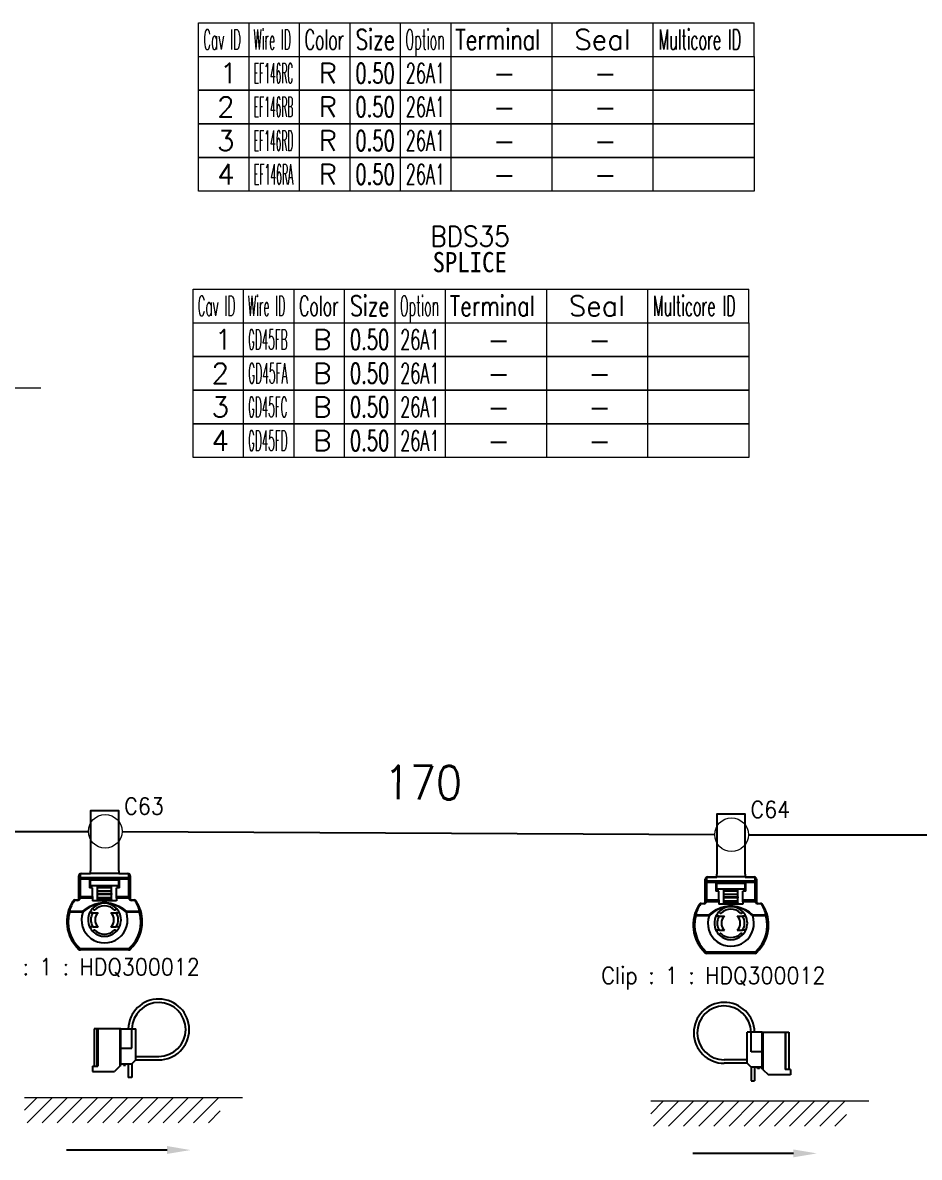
# Model space of a CAD drawing. Header units: inches. Extents: x 47316 to 59086, y 3141 to 11743.
# Drawn here: x 52425.7 to 52558.8, y 5777.1 to 5945.6 of the extents above; entities that cross this region are included whole.
import ezdxf

# ---------------------------------------------------------------- set-up
doc = ezdxf.new("R2010")
doc.units = ezdxf.units.IN
doc.header["$MEASUREMENT"] = 0
doc.layers.add('_0', color=7, linetype='Continuous', lineweight=0)
doc.styles.get("Standard").update_dxf_attribs({"font": ''})
doc.styles.get('Standard').set_extended_font_data('SimSun')
doc.linetypes.add('_VH_OTCON', pattern='A,0.0001,[7,VeSys.shx,S=0.1,R=0,X=0,Y=0],-0.4,[7,VeSys.shx,S=0.1,R=0,X=0,Y=0],-0.4,["X",Standard,S=1,R=0,X=-0.5,Y=-0.5],-0.0001,[7,VeSys.shx,S=0.1,R=0,X=0,Y=0],-0.4', length=1.2002)

msp = doc.modelspace()

# ---------------------------------------------------------------- linework, layer by layer
at = {"color": 0, "linetype": 'Continuous', "lineweight": 15}
for p, q in [((52451.8, 5945.58), (52534.3, 5945.58)), ((52451.8, 5940.58), (52451.8, 5945.58)), ((52451.8, 5940.58), (52534.3, 5940.58)), ((52450.98, 5906.04), (52533.48, 5906.04)), ((52450.98, 5901.04), (52450.98, 5906.04)), ((52450.98, 5901.04), (52533.48, 5901.04))]:
    msp.add_line(p, q, dxfattribs=at)
at = {"color": 7, "linetype": 'Continuous', "lineweight": 15}
for p, q in [((52459.3, 5940.58), (52459.3, 5945.58)), ((52466.8, 5940.58), (52466.8, 5945.58)), ((52474.3, 5940.58), (52474.3, 5945.58)), ((52481.8, 5940.58), (52481.8, 5945.58)), ((52489.3, 5940.58), (52489.3, 5945.58)), ((52504.3, 5940.58), (52504.3, 5945.58)), ((52519.3, 5940.58), (52519.3, 5945.58)), ((52534.3, 5940.58), (52534.3, 5945.58)), ((52458.48, 5901.04), (52458.48, 5906.04)), ((52465.98, 5901.04), (52465.98, 5906.04)), ((52473.48, 5901.04), (52473.48, 5906.04)), ((52480.98, 5901.04), (52480.98, 5906.04)), ((52488.48, 5901.04), (52488.48, 5906.04)), ((52503.48, 5901.04), (52503.48, 5906.04)), ((52518.48, 5901.04), (52518.48, 5906.04)), ((52533.48, 5901.04), (52533.48, 5906.04))]:
    msp.add_line(p, q, dxfattribs=at)
at = {"color": 102, "linetype": 'Continuous', "lineweight": 15}
for p, q in [((52459.3, 5935.58), (52459.3, 5940.58)), ((52466.8, 5935.58), (52466.8, 5940.58)), ((52474.3, 5935.58), (52474.3, 5940.58)), ((52481.8, 5935.58), (52481.8, 5940.58)), ((52489.3, 5935.58), (52489.3, 5940.58)), ((52504.3, 5935.58), (52504.3, 5940.58)), ((52519.3, 5935.58), (52519.3, 5940.58)), ((52459.3, 5930.58), (52459.3, 5935.58)), ((52466.8, 5930.58), (52466.8, 5935.58)), ((52474.3, 5930.58), (52474.3, 5935.58)), ((52481.8, 5930.58), (52481.8, 5935.58)), ((52489.3, 5930.58), (52489.3, 5935.58)), ((52504.3, 5930.58), (52504.3, 5935.58)), ((52519.3, 5930.58), (52519.3, 5935.58)), ((52459.3, 5925.58), (52459.3, 5930.58)), ((52466.8, 5925.58), (52466.8, 5930.58)), ((52474.3, 5925.58), (52474.3, 5930.58)), ((52481.8, 5925.58), (52481.8, 5930.58)), ((52489.3, 5925.58), (52489.3, 5930.58)), ((52504.3, 5925.58), (52504.3, 5930.58)), ((52519.3, 5925.58), (52519.3, 5930.58)), ((52459.3, 5920.58), (52459.3, 5925.58)), ((52466.8, 5920.58), (52466.8, 5925.58)), ((52474.3, 5920.58), (52474.3, 5925.58)), ((52481.8, 5920.58), (52481.8, 5925.58)), ((52489.3, 5920.58), (52489.3, 5925.58)), ((52504.3, 5920.58), (52504.3, 5925.58)), ((52519.3, 5920.58), (52519.3, 5925.58)), ((52458.48, 5896.04), (52458.48, 5901.04)), ((52465.98, 5896.04), (52465.98, 5901.04)), ((52473.48, 5896.04), (52473.48, 5901.04)), ((52480.98, 5896.04), (52480.98, 5901.04)), ((52488.48, 5896.04), (52488.48, 5901.04)), ((52503.48, 5896.04), (52503.48, 5901.04)), ((52518.48, 5896.04), (52518.48, 5901.04)), ((52458.48, 5891.04), (52458.48, 5896.04)), ((52465.98, 5891.04), (52465.98, 5896.04)), ((52473.48, 5891.04), (52473.48, 5896.04)), ((52480.98, 5891.04), (52480.98, 5896.04)), ((52488.48, 5891.04), (52488.48, 5896.04)), ((52503.48, 5891.04), (52503.48, 5896.04)), ((52518.48, 5891.04), (52518.48, 5896.04)), ((52458.48, 5886.04), (52458.48, 5891.04)), ((52465.98, 5886.04), (52465.98, 5891.04)), ((52473.48, 5886.04), (52473.48, 5891.04)), ((52480.98, 5886.04), (52480.98, 5891.04)), ((52488.48, 5886.04), (52488.48, 5891.04)), ((52503.48, 5886.04), (52503.48, 5891.04)), ((52518.48, 5886.04), (52518.48, 5891.04)), ((52458.48, 5881.04), (52458.48, 5886.04)), ((52465.98, 5881.04), (52465.98, 5886.04)), ((52473.48, 5881.04), (52473.48, 5886.04)), ((52480.98, 5881.04), (52480.98, 5886.04)), ((52488.48, 5881.04), (52488.48, 5886.04)), ((52503.48, 5881.04), (52503.48, 5886.04)), ((52518.48, 5881.04), (52518.48, 5886.04))]:
    msp.add_line(p, q, dxfattribs=at)
at = {"color": 0, "linetype": '_VH_OTCON', "ltscale": 5}
for p, q in [((52376.93, 5825.53), (52435.43, 5825.53)), ((52440.43, 5825.52), (52528.43, 5825.04)), ((52533.43, 5825.03), (52644.43, 5825.03))]:
    msp.add_line(p, q, dxfattribs=at)
at = {"color": 0, "lineweight": -3}
for p, q in [((52435.73, 5819.26), (52435.73, 5819.68)), ((52439.93, 5819.68), (52439.93, 5819.26)), ((52434.01, 5818.52), (52434.01, 5818.91)), ((52434.01, 5818.42), (52434.01, 5818.52)), ((52434.01, 5815.84), (52434.01, 5818.42)), ((52434.22, 5818.42), (52434.01, 5818.42)), ((52434.22, 5819.06), (52434.22, 5818.67)), ((52434.22, 5818.42), (52434.22, 5818.67)), ((52434.22, 5818.67), (52441.43, 5818.67)), ((52441.43, 5818.42), (52434.22, 5818.42)), ((52434.22, 5818.42), (52434.22, 5815.84)), ((52434.36, 5819.2), (52434.36, 5819.26)), ((52434.36, 5819.26), (52435.73, 5819.26)), ((52435.73, 5819.2), (52434.36, 5819.2)), ((52435.62, 5818.28), (52435.62, 5817.16)), ((52435.73, 5818.28), (52435.62, 5818.28)), ((52439.93, 5819.26), (52435.73, 5819.26)), ((52435.73, 5819.26), (52435.73, 5819.2)), ((52439.93, 5818.28), (52435.73, 5818.28)), ((52435.73, 5817.44), (52435.73, 5818.28)), ((52439.93, 5819.26), (52441.29, 5819.26)), ((52439.93, 5819.2), (52439.93, 5819.26)), ((52441.29, 5819.2), (52439.93, 5819.2)), ((52439.93, 5817.44), (52439.93, 5818.28)), ((52440.03, 5818.28), (52439.93, 5818.28)), ((52440.03, 5817.16), (52440.03, 5818.28)), ((52441.29, 5819.2), (52441.29, 5819.26)), ((52441.43, 5818.67), (52441.43, 5819.06)), ((52441.43, 5818.67), (52441.43, 5818.42)), ((52441.43, 5815.84), (52441.43, 5818.42)), ((52441.64, 5818.42), (52441.43, 5818.42)), ((52441.64, 5818.91), (52441.64, 5818.52)), ((52441.64, 5818.52), (52441.64, 5818.42)), ((52441.64, 5818.42), (52441.64, 5815.84)), ((52527.01, 5818.02), (52527.01, 5818.41)), ((52527.01, 5817.92), (52527.01, 5818.02)), ((52527.01, 5815.34), (52527.01, 5817.92)), ((52527.22, 5817.92), (52527.01, 5817.92)), ((52527.22, 5818.56), (52527.22, 5818.17)), ((52527.22, 5817.92), (52527.22, 5818.17)), ((52527.22, 5818.17), (52534.43, 5818.17)), ((52534.43, 5817.92), (52527.22, 5817.92)), ((52527.22, 5817.92), (52527.22, 5815.34)), ((52527.36, 5818.7), (52527.36, 5818.76)), ((52527.36, 5818.76), (52528.73, 5818.76)), ((52528.73, 5818.7), (52527.36, 5818.7)), ((52528.73, 5818.76), (52528.73, 5819.18)), ((52532.93, 5818.76), (52528.73, 5818.76)), ((52528.73, 5818.76), (52528.73, 5818.7)), ((52532.93, 5819.18), (52532.93, 5818.76)), ((52532.93, 5818.76), (52534.29, 5818.76)), ((52532.93, 5818.7), (52532.93, 5818.76)), ((52534.29, 5818.7), (52532.93, 5818.7)), ((52534.29, 5818.7), (52534.29, 5818.76)), ((52534.43, 5818.17), (52534.43, 5818.56)), ((52534.43, 5818.17), (52534.43, 5817.92)), ((52534.43, 5815.34), (52534.43, 5817.92)), ((52534.64, 5817.92), (52534.43, 5817.92)), ((52534.64, 5818.41), (52534.64, 5818.02)), ((52534.64, 5818.02), (52534.64, 5817.92)), ((52534.64, 5817.92), (52534.64, 5815.34)), ((52436.04, 5817.16), (52435.62, 5817.16)), ((52439.93, 5817.44), (52435.73, 5817.44)), ((52436.04, 5815.84), (52436.04, 5817.16)), ((52436.78, 5817.13), (52436.78, 5817.44)), ((52436.78, 5816.67), (52436.78, 5817.13)), ((52438.88, 5817.13), (52436.78, 5817.13)), ((52436.78, 5816.32), (52436.78, 5816.67)), ((52438.88, 5816.67), (52436.78, 5816.67)), ((52436.78, 5816.17), (52436.78, 5816.32)), ((52436.78, 5816.32), (52438.88, 5816.32)), ((52438.88, 5817.13), (52438.88, 5817.44)), ((52438.88, 5816.67), (52438.88, 5817.13)), ((52438.88, 5816.32), (52438.88, 5816.67)), ((52438.88, 5816.32), (52438.88, 5816.17)), ((52439.61, 5815.84), (52439.61, 5817.16)), ((52440.03, 5817.16), (52439.61, 5817.16)), ((52528.62, 5817.78), (52528.62, 5816.66)), ((52528.73, 5817.78), (52528.62, 5817.78)), ((52529.04, 5816.66), (52528.62, 5816.66)), ((52532.93, 5817.78), (52528.73, 5817.78)), ((52528.73, 5816.94), (52528.73, 5817.78)), ((52532.93, 5816.94), (52528.73, 5816.94)), ((52529.04, 5815.34), (52529.04, 5816.66)), ((52529.78, 5816.63), (52529.78, 5816.94)), ((52529.78, 5816.17), (52529.78, 5816.63)), ((52531.88, 5816.63), (52529.78, 5816.63)), ((52531.88, 5816.63), (52531.88, 5816.94)), ((52531.88, 5816.17), (52531.88, 5816.63)), ((52532.61, 5815.34), (52532.61, 5816.66)), ((52533.03, 5816.66), (52532.61, 5816.66)), ((52532.93, 5816.94), (52532.93, 5817.78)), ((52533.03, 5817.78), (52532.93, 5817.78)), ((52533.03, 5816.66), (52533.03, 5817.78)), ((52433.43, 5815.28), (52433.43, 5815.34)), ((52433.43, 5815.34), (52433.8, 5815.34)), ((52433.8, 5815.28), (52433.43, 5815.28)), ((52433.8, 5815.28), (52433.8, 5815.34)), ((52434.01, 5815.55), (52434.01, 5815.84)), ((52434.22, 5815.84), (52434.01, 5815.84)), ((52436.04, 5815.59), (52434.21, 5815.59)), ((52434.22, 5815.84), (52436.04, 5815.84)), ((52434.22, 5815.84), (52434.22, 5815.66)), ((52436.04, 5815.84), (52436.04, 5815.59)), ((52436.04, 5815.59), (52436.04, 5815.2)), ((52439.61, 5815.2), (52436.04, 5815.2)), ((52436.78, 5815.67), (52436.78, 5816.17)), ((52438.88, 5816.17), (52436.78, 5816.17)), ((52436.78, 5815.48), (52436.78, 5815.67)), ((52438.88, 5815.67), (52436.78, 5815.67)), ((52436.78, 5815.41), (52436.78, 5815.48)), ((52438.88, 5815.48), (52436.78, 5815.48)), ((52436.78, 5815.2), (52436.78, 5815.41)), ((52436.78, 5815.41), (52438.88, 5815.41)), ((52438.88, 5815.67), (52438.88, 5816.17)), ((52438.88, 5815.48), (52438.88, 5815.67)), ((52438.88, 5815.41), (52438.88, 5815.48)), ((52438.88, 5815.41), (52438.88, 5815.2)), ((52439.61, 5815.84), (52441.43, 5815.84)), ((52439.61, 5815.59), (52439.61, 5815.84)), ((52441.45, 5815.59), (52439.61, 5815.59)), ((52439.61, 5815.59), (52439.61, 5815.2)), ((52441.43, 5815.66), (52441.43, 5815.84)), ((52441.43, 5815.84), (52441.64, 5815.84)), ((52441.64, 5815.84), (52441.64, 5815.55)), ((52441.85, 5815.34), (52442.23, 5815.34)), ((52441.85, 5815.28), (52441.85, 5815.34)), ((52442.23, 5815.28), (52441.85, 5815.28)), ((52442.23, 5815.28), (52442.23, 5815.34)), ((52526.43, 5814.78), (52526.43, 5814.84)), ((52526.43, 5814.84), (52526.8, 5814.84)), ((52526.8, 5814.78), (52526.43, 5814.78)), ((52526.8, 5814.78), (52526.8, 5814.84)), ((52527.01, 5815.05), (52527.01, 5815.34)), ((52527.22, 5815.34), (52527.01, 5815.34)), ((52529.04, 5815.09), (52527.21, 5815.09)), ((52527.22, 5815.34), (52529.04, 5815.34)), ((52527.22, 5815.34), (52527.22, 5815.16)), ((52529.04, 5815.34), (52529.04, 5815.09)), ((52529.04, 5815.09), (52529.04, 5814.7)), ((52532.61, 5814.7), (52529.04, 5814.7)), ((52529.78, 5815.82), (52529.78, 5816.17)), ((52531.88, 5816.17), (52529.78, 5816.17)), ((52529.78, 5815.67), (52529.78, 5815.82)), ((52529.78, 5815.82), (52531.88, 5815.82)), ((52529.78, 5815.17), (52529.78, 5815.67)), ((52531.88, 5815.67), (52529.78, 5815.67)), ((52529.78, 5814.98), (52529.78, 5815.17)), ((52531.88, 5815.17), (52529.78, 5815.17)), ((52529.78, 5814.91), (52529.78, 5814.98)), ((52531.88, 5814.98), (52529.78, 5814.98)), ((52529.78, 5814.7), (52529.78, 5814.91)), ((52529.78, 5814.91), (52531.88, 5814.91)), ((52531.88, 5815.82), (52531.88, 5816.17)), ((52531.88, 5815.82), (52531.88, 5815.67)), ((52531.88, 5815.17), (52531.88, 5815.67)), ((52531.88, 5814.98), (52531.88, 5815.17)), ((52531.88, 5814.91), (52531.88, 5814.98)), ((52531.88, 5814.91), (52531.88, 5814.7)), ((52532.61, 5815.34), (52534.43, 5815.34)), ((52532.61, 5815.09), (52532.61, 5815.34)), ((52534.45, 5815.09), (52532.61, 5815.09)), ((52532.61, 5815.09), (52532.61, 5814.7)), ((52534.43, 5815.16), (52534.43, 5815.34)), ((52534.43, 5815.34), (52534.64, 5815.34)), ((52534.64, 5815.34), (52534.64, 5815.05)), ((52534.85, 5814.84), (52535.23, 5814.84)), ((52534.85, 5814.78), (52534.85, 5814.84)), ((52535.23, 5814.78), (52534.85, 5814.78)), ((52535.23, 5814.78), (52535.23, 5814.84)), ((52432.42, 5813.56), (52432.62, 5813.51)), ((52432.62, 5813.66), (52432.62, 5813.51)), ((52432.62, 5813.66), (52434.6, 5813.66)), ((52434.58, 5813.51), (52432.62, 5813.51)), ((52436.09, 5813.45), (52435.62, 5813.45)), ((52436.09, 5813.45), (52436.9, 5813.45)), ((52436.15, 5814), (52436.15, 5814.19)), ((52438.76, 5813.45), (52439.57, 5813.45)), ((52439.51, 5814.19), (52439.51, 5814)), ((52440.04, 5813.45), (52439.57, 5813.45)), ((52441.06, 5813.66), (52443.04, 5813.66)), ((52443.04, 5813.51), (52441.08, 5813.51)), ((52443.04, 5813.51), (52443.04, 5813.66)), ((52443.04, 5813.51), (52443.24, 5813.56)), ((52525.42, 5813.06), (52525.62, 5813.01)), ((52525.62, 5813.16), (52525.62, 5813.01)), ((52525.62, 5813.16), (52527.6, 5813.16)), ((52527.58, 5813.01), (52525.62, 5813.01)), ((52529.09, 5812.95), (52528.62, 5812.95)), ((52529.09, 5812.95), (52529.9, 5812.95)), ((52529.15, 5813.5), (52529.15, 5813.69)), ((52531.76, 5812.95), (52532.57, 5812.95)), ((52532.51, 5813.69), (52532.51, 5813.5)), ((52533.04, 5812.95), (52532.57, 5812.95)), ((52534.06, 5813.16), (52536.04, 5813.16)), ((52536.04, 5813.01), (52534.08, 5813.01)), ((52536.04, 5813.01), (52536.04, 5813.16)), ((52536.04, 5813.01), (52536.24, 5813.06)), ((52436.09, 5811.35), (52435.62, 5811.35)), ((52436.09, 5811.35), (52436.9, 5811.35)), ((52438.76, 5811.35), (52439.57, 5811.35)), ((52440.04, 5811.35), (52439.57, 5811.35)), ((52436.15, 5810.62), (52436.15, 5810.74)), ((52439.51, 5810.74), (52439.51, 5810.62)), ((52529.09, 5810.85), (52528.62, 5810.85)), ((52529.09, 5810.85), (52529.9, 5810.85)), ((52529.15, 5810.12), (52529.15, 5810.24)), ((52531.76, 5810.85), (52532.57, 5810.85)), ((52532.51, 5810.24), (52532.51, 5810.12)), ((52533.04, 5810.85), (52532.57, 5810.85)), ((52434.16, 5808.17), (52434.02, 5808.02)), ((52434.26, 5808.13), (52434.26, 5807.92)), ((52434.26, 5808.13), (52441.4, 5808.13)), ((52441.4, 5807.92), (52434.26, 5807.92)), ((52441.4, 5808.13), (52441.4, 5807.92)), ((52441.49, 5808.17), (52441.64, 5808.02)), ((52527.16, 5807.67), (52527.02, 5807.52)), ((52527.26, 5807.63), (52527.26, 5807.42)), ((52527.26, 5807.63), (52534.4, 5807.63)), ((52534.4, 5807.42), (52527.26, 5807.42)), ((52534.4, 5807.63), (52534.4, 5807.42)), ((52534.49, 5807.67), (52534.64, 5807.52))]:
    msp.add_line(p, q, dxfattribs=at)
for p, q in [((52447.11, 5778.22), (52432.17, 5778.22)), ((52540.11, 5777.72), (52525.17, 5777.72))]:
    msp.add_line(p, q)
at = {"color": 0, "linetype": 'Continuous', "lineweight": 15}
for points in [[(52451.8, 5935.58), (52451.8, 5940.58), (52534.3, 5940.58), (52534.3, 5935.58)], [(52451.8, 5930.58), (52451.8, 5935.58), (52534.3, 5935.58), (52534.3, 5930.58)], [(52451.8, 5925.58), (52451.8, 5930.58), (52534.3, 5930.58), (52534.3, 5925.58)], [(52451.8, 5920.58), (52451.8, 5925.58), (52534.3, 5925.58), (52534.3, 5920.58)], [(52450.98, 5896.04), (52450.98, 5901.04), (52533.48, 5901.04), (52533.48, 5896.04)], [(52450.98, 5891.04), (52450.98, 5896.04), (52533.48, 5896.04), (52533.48, 5891.04)], [(52450.98, 5886.04), (52450.98, 5891.04), (52533.48, 5891.04), (52533.48, 5886.04)], [(52450.98, 5881.04), (52450.98, 5886.04), (52533.48, 5886.04), (52533.48, 5881.04)]]:
    msp.add_lwpolyline(points, close=True, dxfattribs=at)
at = {"color": 0, "lineweight": -3}
for points in [[(52439.93, 5819.68), (52439.93, 5822.48), (52439.93, 5828.57), (52435.73, 5828.57), (52435.73, 5822.48), (52435.73, 5819.68)], [(52532.93, 5819.18), (52532.93, 5821.98), (52532.93, 5828.07), (52528.73, 5828.07), (52528.73, 5821.98), (52528.73, 5819.18)], [(52434.22, 5819.06), (52434.14, 5819.05), (52434.08, 5819.02), (52434.05, 5819), (52434.03, 5818.97), (52434.02, 5818.94), (52434.01, 5818.91)], [(52434.22, 5818.67), (52434.14, 5818.66), (52434.08, 5818.62), (52434.05, 5818.6), (52434.03, 5818.57), (52434.01, 5818.52)], [(52441.64, 5818.91), (52441.64, 5818.94), (52441.63, 5818.97), (52441.61, 5819), (52441.55, 5819.04), (52441.43, 5819.06)], [(52441.64, 5818.52), (52441.64, 5818.55), (52441.63, 5818.57), (52441.61, 5818.6), (52441.55, 5818.64), (52441.43, 5818.67)], [(52527.22, 5818.56), (52527.14, 5818.55), (52527.08, 5818.52), (52527.05, 5818.5), (52527.03, 5818.47), (52527.02, 5818.44), (52527.01, 5818.41)], [(52527.22, 5818.17), (52527.14, 5818.16), (52527.08, 5818.12), (52527.05, 5818.1), (52527.03, 5818.07), (52527.01, 5818.02)], [(52534.64, 5818.41), (52534.64, 5818.44), (52534.63, 5818.47), (52534.61, 5818.5), (52534.55, 5818.54), (52534.43, 5818.56)], [(52534.64, 5818.02), (52534.64, 5818.05), (52534.63, 5818.07), (52534.61, 5818.1), (52534.55, 5818.14), (52534.43, 5818.17)], [(52433.32, 5815.22), (52433.26, 5815.23), (52433.21, 5815.23), (52433.17, 5815.21), (52433.14, 5815.19)], [(52434.22, 5815.66), (52434.14, 5815.65), (52434.08, 5815.63), (52434.05, 5815.61), (52434.03, 5815.59), (52434.01, 5815.55)], [(52434.21, 5815.59), (52434.14, 5815.59), (52434.08, 5815.58), (52434.01, 5815.5)], [(52437.83, 5814.86), (52437.22, 5814.82), (52436.6, 5814.68), (52435.95, 5814.44), (52435.62, 5814.27), (52435.27, 5814.05), (52434.93, 5813.81), (52434.58, 5813.51)], [(52434.6, 5813.66), (52435.13, 5814.08), (52435.71, 5814.44), (52436.34, 5814.71), (52436.93, 5814.87), (52437.53, 5814.95), (52438.15, 5814.95), (52438.77, 5814.86), (52439.37, 5814.69), (52439.95, 5814.44), (52440.53, 5814.08), (52441.06, 5813.66)], [(52441.07, 5813.51), (52440.49, 5813.98), (52439.93, 5814.33), (52439.38, 5814.57), (52438.86, 5814.74), (52438.34, 5814.83), (52437.83, 5814.86)], [(52441.64, 5815.55), (52441.64, 5815.57), (52441.63, 5815.59), (52441.61, 5815.61), (52441.55, 5815.64), (52441.43, 5815.66)], [(52441.65, 5815.5), (52441.64, 5815.52), (52441.63, 5815.54), (52441.61, 5815.56), (52441.55, 5815.59), (52441.45, 5815.59)], [(52442.52, 5815.19), (52442.51, 5815.2), (52442.49, 5815.21), (52442.45, 5815.23), (52442.34, 5815.22)], [(52526.32, 5814.72), (52526.26, 5814.73), (52526.21, 5814.73), (52526.17, 5814.71), (52526.14, 5814.69)], [(52527.22, 5815.16), (52527.14, 5815.15), (52527.08, 5815.13), (52527.05, 5815.11), (52527.03, 5815.09), (52527.01, 5815.05)], [(52527.21, 5815.09), (52527.14, 5815.09), (52527.08, 5815.08), (52527.01, 5815)], [(52534.64, 5815.05), (52534.64, 5815.07), (52534.63, 5815.09), (52534.61, 5815.11), (52534.55, 5815.14), (52534.43, 5815.16)], [(52534.65, 5815), (52534.64, 5815.02), (52534.63, 5815.04), (52534.61, 5815.06), (52534.55, 5815.09), (52534.45, 5815.09)], [(52535.52, 5814.69), (52535.51, 5814.7), (52535.49, 5814.71), (52535.45, 5814.73), (52535.34, 5814.72)], [(52432.62, 5813.66), (52432.55, 5813.66), (52432.49, 5813.64), (52432.46, 5813.62), (52432.44, 5813.61), (52432.42, 5813.56)], [(52434.6, 5813.66), (52434.56, 5813.61), (52434.57, 5813.54), (52434.58, 5813.51)], [(52441.08, 5813.51), (52441.1, 5813.57), (52441.08, 5813.63), (52441.06, 5813.66)], [(52443.24, 5813.56), (52443.23, 5813.58), (52443.22, 5813.61), (52443.2, 5813.62), (52443.14, 5813.65), (52443.04, 5813.66)], [(52525.62, 5813.16), (52525.55, 5813.16), (52525.49, 5813.14), (52525.46, 5813.12), (52525.44, 5813.11), (52525.42, 5813.06)], [(52527.6, 5813.16), (52527.56, 5813.11), (52527.57, 5813.04), (52527.58, 5813.01)], [(52530.83, 5814.36), (52530.22, 5814.32), (52529.6, 5814.18), (52528.95, 5813.94), (52528.62, 5813.77), (52528.27, 5813.55), (52527.93, 5813.31), (52527.58, 5813.01)], [(52527.6, 5813.16), (52528.13, 5813.58), (52528.71, 5813.94), (52529.34, 5814.21), (52529.93, 5814.37), (52530.53, 5814.45), (52531.15, 5814.45), (52531.77, 5814.36), (52532.37, 5814.19), (52532.95, 5813.94), (52533.53, 5813.58), (52534.06, 5813.16)], [(52534.07, 5813.01), (52533.49, 5813.48), (52532.93, 5813.83), (52532.38, 5814.07), (52531.86, 5814.24), (52531.34, 5814.33), (52530.83, 5814.36)], [(52534.08, 5813.01), (52534.1, 5813.07), (52534.08, 5813.13), (52534.06, 5813.16)], [(52536.24, 5813.06), (52536.23, 5813.08), (52536.22, 5813.11), (52536.2, 5813.12), (52536.14, 5813.15), (52536.04, 5813.16)]]:
    msp.add_lwpolyline(points, dxfattribs=at)
at = {"color": 0, "linetype": 'Continuous', "lineweight": 15}
for centre in [(52437.93, 5825.53), (52530.93, 5825.03)]:
    msp.add_circle(centre, 2.5, dxfattribs=at)
at = {"color": 0, "lineweight": -3}
for centre, radius, start, end in [((52434.37, 5818.91), 0.36, 157.9543, 179.5884), ((52434.36, 5818.91), 0.35, 90, 157.754), ((52434.36, 5819.06), 0.14, 89.9934, 179.9972), ((52441.29, 5818.91), 0.35, 22.2457, 90), ((52441.29, 5819.06), 0.14, 0.0034, 90.0054), ((52441.28, 5818.91), 0.36, 0.4133, 22.0436), ((52527.37, 5818.41), 0.36, 157.9543, 179.5884), ((52527.36, 5818.41), 0.35, 90, 157.754), ((52527.36, 5818.56), 0.14, 89.9934, 179.9972), ((52534.29, 5818.41), 0.35, 22.2457, 90), ((52534.29, 5818.56), 0.14, 0.0034, 90.0054), ((52534.28, 5818.41), 0.36, 0.4133, 22.0436), ((52437.83, 5812.12), 5.6, 146.8614, 227.1666), ((52437.84, 5812.27), 5.4, 146.8793, 165.1116), ((52433.43, 5814.99), 0.35, 90, 146.8614), ((52433.43, 5815.14), 0.14, 90.0151, 146.8341), ((52433.8, 5815.7), 0.42, 270.0009, 344.7098), ((52433.8, 5815.56), 0.212, 270.4328, 344.2766), ((52433.8, 5815.55), 0.21, 344.7101, 0), ((52434.05, 5815.66), 0.173, 336.0578, 359.6093), ((52437.83, 5812.4), 2.45, 46.7082, 133.2918), ((52441.61, 5815.66), 0.173, 180.3791, 203.9378), ((52441.85, 5815.7), 0.42, 195.2903, 269.999), ((52441.85, 5815.55), 0.21, 180, 195.2899), ((52441.86, 5815.56), 0.212, 195.7234, 269.5672), ((52442.23, 5814.99), 0.35, 33.1386, 90), ((52442.23, 5815.14), 0.14, 33.1399, 90.0013), ((52437.82, 5812.27), 5.4, 14.8884, 33.1207), ((52437.83, 5812.12), 5.6, 0, 33.1386), ((52530.83, 5811.62), 5.6, 146.8614, 227.1666), ((52530.84, 5811.77), 5.4, 146.8793, 165.1116), ((52526.43, 5814.49), 0.35, 90, 146.8614), ((52526.43, 5814.64), 0.14, 90.0151, 146.8341), ((52526.8, 5815.2), 0.42, 270.0009, 344.7098), ((52526.8, 5815.06), 0.212, 270.4328, 344.2766), ((52526.8, 5815.05), 0.21, 344.7101, 0), ((52527.05, 5815.16), 0.173, 336.0578, 359.6093), ((52534.61, 5815.16), 0.173, 180.3791, 203.9378), ((52534.85, 5815.2), 0.42, 195.2903, 269.999), ((52534.85, 5815.05), 0.21, 180, 195.2899), ((52534.86, 5815.06), 0.212, 195.7234, 269.5672), ((52535.23, 5814.49), 0.35, 33.1386, 90), ((52535.23, 5814.64), 0.14, 33.1399, 90.0013), ((52530.82, 5811.77), 5.4, 14.8884, 33.1207), ((52530.83, 5811.62), 5.6, 0, 33.1386), ((52437.83, 5812.12), 5.39, 165.1295, 227.1666), ((52437.83, 5812.4), 3.43, 161.1343, 18.8657), ((52437.83, 5812.4), 2.45, 154.6231, 205.3769), ((52437.83, 5812.4), 2.45, 133.2918, 154.6231), ((52437.83, 5812.4), 2.03, 148.8526, 211.1474), ((52436.29, 5814), 0.14, 180, 313.4325), ((52437.83, 5812.37), 2.1, 46.5675, 133.4325), ((52437.83, 5812.4), 1.4, 131.4096, 228.5904), ((52437.83, 5812.4), 1.4, 311.4096, 48.5904), ((52439.37, 5814), 0.14, 226.5675, 0), ((52437.83, 5812.4), 2.45, 25.3769, 46.7082), ((52437.83, 5812.4), 2.03, 328.8526, 31.1474), ((52437.83, 5812.4), 2.45, 334.6231, 25.3769), ((52437.83, 5812.12), 5.39, 312.8334, 14.8705), ((52530.83, 5811.62), 5.39, 165.1295, 227.1666), ((52530.83, 5811.9), 3.43, 161.1343, 18.8657), ((52530.83, 5811.9), 2.45, 154.6231, 205.3769), ((52530.83, 5811.9), 2.45, 133.2918, 154.6231), ((52530.83, 5811.9), 2.03, 148.8526, 211.1474), ((52530.83, 5811.9), 2.45, 46.7082, 133.2918), ((52529.29, 5813.5), 0.14, 180, 313.4325), ((52530.83, 5811.87), 2.1, 46.5675, 133.4325), ((52530.83, 5811.9), 1.4, 131.4096, 228.5904), ((52530.83, 5811.9), 1.4, 311.4096, 48.5904), ((52532.37, 5813.5), 0.14, 226.5675, 0), ((52530.83, 5811.9), 2.45, 25.3769, 46.7082), ((52530.83, 5811.9), 2.03, 328.8526, 31.1474), ((52530.83, 5811.9), 2.45, 334.6231, 25.3769), ((52530.83, 5811.62), 5.39, 312.8334, 14.8705), ((52437.83, 5812.4), 2.45, 205.3769, 226.7082), ((52437.83, 5812.4), 2.45, 313.2918, 334.6231), ((52437.83, 5812.12), 5.6, 312.8334, 0), ((52530.83, 5811.62), 5.6, 312.8334, 0), ((52436.29, 5810.74), 0.14, 46.5675, 180), ((52437.83, 5812.4), 2.45, 226.7082, 313.2918), ((52437.83, 5812.37), 2.1, 226.5675, 313.4325), ((52439.37, 5810.74), 0.14, 0, 133.4325), ((52530.83, 5811.9), 2.45, 205.3769, 226.7082), ((52529.29, 5810.24), 0.14, 46.5675, 180), ((52530.83, 5811.9), 2.45, 226.7082, 313.2918), ((52530.83, 5811.87), 2.1, 226.5675, 313.4325), ((52532.37, 5810.24), 0.14, 0, 133.4325), ((52530.83, 5811.9), 2.45, 313.2918, 334.6231), ((52434.26, 5808.27), 0.35, 227.1666, 270), ((52434.26, 5808.27), 0.14, 227.1666, 270), ((52441.4, 5808.27), 0.14, 270, 312.8334), ((52441.4, 5808.27), 0.35, 270, 312.8334), ((52527.26, 5807.77), 0.35, 227.1666, 270), ((52527.26, 5807.77), 0.14, 227.1666, 270), ((52534.4, 5807.77), 0.14, 270, 312.8334), ((52534.4, 5807.77), 0.35, 270, 312.8334)]:
    msp.add_arc(centre, radius, start, end, dxfattribs=at)
for points in [[(52447.11, 5778.81), (52450.61, 5778.22), (52447.11, 5777.64)], [(52540.11, 5778.31), (52543.61, 5777.72), (52540.11, 5777.14)]]:
    msp.add_solid(points)
at = {"layer": '_0', "color": 7}
for p, q in [((52395.99, 5891.36), (52428.36, 5891.36, 0)), ((52425.93, 5784.12), (52427.84, 5786.03)), ((52425.93, 5786.03), (52458.3, 5786.03, 0)), ((52426.33, 5782.27), (52430.09, 5786.03)), ((52428.58, 5782.27), (52432.33, 5786.03)), ((52430.82, 5782.27), (52434.58, 5786.03)), ((52433.07, 5782.27), (52436.82, 5786.03)), ((52435.31, 5782.27), (52439.07, 5786.03)), ((52437.56, 5782.27), (52441.31, 5786.03)), ((52439.8, 5782.27), (52443.56, 5786.03)), ((52442.05, 5782.27), (52445.8, 5786.03)), ((52444.29, 5782.27), (52448.05, 5786.03)), ((52446.54, 5782.27), (52450.29, 5786.03)), ((52448.78, 5782.27), (52452.54, 5786.03)), ((52451.03, 5782.27), (52454.78, 5786.03)), ((52518.93, 5783.62), (52520.84, 5785.53)), ((52518.93, 5785.53), (52551.3, 5785.53, 0)), ((52519.33, 5781.77), (52523.09, 5785.53)), ((52521.58, 5781.77), (52525.33, 5785.53)), ((52523.82, 5781.77), (52527.58, 5785.53)), ((52526.07, 5781.77), (52529.82, 5785.53)), ((52528.31, 5781.77), (52532.07, 5785.53)), ((52530.56, 5781.77), (52534.31, 5785.53)), ((52532.8, 5781.77), (52536.56, 5785.53)), ((52535.05, 5781.77), (52538.8, 5785.53)), ((52537.29, 5781.77), (52541.05, 5785.53)), ((52539.54, 5781.77), (52543.29, 5785.53)), ((52541.78, 5781.77), (52545.54, 5785.53)), ((52544.03, 5781.77), (52547.78, 5785.53)), ((52453.27, 5782.27), (52455.02, 5784.02)), ((52546.27, 5781.77), (52548.02, 5783.52))]:
    msp.add_line(p, q, dxfattribs=at)
at = {"layer": '_0', "color": 0, "linetype": 'ByBlock', "lineweight": -3, "ltscale": 0.345}
for p, q in [((52436.28, 5796.2, 0), (52436.28, 5790.68, 0)), ((52436.28, 5796.2, 0), (52436.28, 5790.68, 0)), ((52436.72, 5790.68, 0), (52436.72, 5796.2, 0)), ((52436.72, 5790.68, 0), (52436.72, 5796.2, 0)), ((52436.84, 5796.2, 0), (52436.84, 5790.68, 0)), ((52436.84, 5796.2, 0), (52436.84, 5790.68, 0)), ((52440.12, 5796.2, 0), (52440.12, 5790.68, 0)), ((52440.12, 5796.2, 0), (52440.12, 5790.68, 0)), ((52535.6, 5795.7, 0), (52535.6, 5790.18, 0)), ((52535.6, 5795.7, 0), (52535.6, 5790.18, 0)), ((52538.88, 5795.7, 0), (52538.88, 5790.18, 0)), ((52538.88, 5795.7, 0), (52538.88, 5790.18, 0)), ((52538.99, 5790.18, 0), (52538.99, 5795.7, 0)), ((52538.99, 5790.18, 0), (52538.99, 5795.7, 0)), ((52539.44, 5795.7, 0), (52539.44, 5790.18, 0)), ((52539.44, 5795.7, 0), (52539.44, 5790.18, 0))]:
    msp.add_line(p, q, dxfattribs=at)
at = {"layer": '_0', "color": 0, "linetype": 'ByBlock', "lineweight": -3, "ltscale": 0.027907}
for p, q in [((52436.72, 5796.2, 0), (52436.28, 5796.2, 0)), ((52436.72, 5796.2, 0), (52436.28, 5796.2, 0)), ((52538.99, 5795.7, 0), (52539.44, 5795.7, 0)), ((52538.99, 5795.7, 0), (52539.44, 5795.7, 0))]:
    msp.add_line(p, q, dxfattribs=at)
at = {"layer": '_0', "color": 0, "linetype": 'ByBlock', "lineweight": -3, "ltscale": 0.007093}
for p, q in [((52436.84, 5796.2, 0), (52436.72, 5796.2, 0)), ((52436.84, 5796.2, 0), (52436.72, 5796.2, 0)), ((52440.23, 5796.2, 0), (52440.12, 5796.2, 0)), ((52440.23, 5796.2, 0), (52440.12, 5796.2, 0)), ((52535.48, 5795.7, 0), (52535.6, 5795.7, 0)), ((52535.48, 5795.7, 0), (52535.6, 5795.7, 0)), ((52538.88, 5795.7, 0), (52538.99, 5795.7, 0)), ((52538.88, 5795.7, 0), (52538.99, 5795.7, 0))]:
    msp.add_line(p, q, dxfattribs=at)
at = {"layer": '_0', "color": 0, "linetype": 'ByBlock', "lineweight": -3, "ltscale": 0.205}
for p, q in [((52440.12, 5796.2, 0), (52436.84, 5796.2, 0)), ((52440.12, 5796.2, 0), (52436.84, 5796.2, 0)), ((52535.6, 5795.7, 0), (52538.88, 5795.7, 0)), ((52535.6, 5795.7, 0), (52538.88, 5795.7, 0)), ((52436.04, 5789.88, 0), (52439.32, 5789.88, 0)), ((52436.04, 5789.88, 0), (52439.32, 5789.88, 0)), ((52539.68, 5789.38, 0), (52536.4, 5789.38, 0)), ((52539.68, 5789.38, 0), (52536.4, 5789.38, 0))]:
    msp.add_line(p, q, dxfattribs=at)
at = {"layer": '_0', "color": 0, "linetype": 'ByBlock', "lineweight": -3, "ltscale": 0.102907}
for p, q in [((52440.23, 5796.2, 0), (52441.88, 5796.2, 0)), ((52440.23, 5796.2, 0), (52441.88, 5796.2, 0)), ((52535.48, 5795.7, 0), (52533.84, 5795.7, 0)), ((52535.48, 5795.7, 0), (52533.84, 5795.7, 0)), ((52440.23, 5793.32, 0), (52441.88, 5793.32, 0)), ((52440.23, 5793.32, 0), (52441.88, 5793.32, 0)), ((52535.48, 5792.82, 0), (52533.84, 5792.82, 0)), ((52535.48, 5792.82, 0), (52533.84, 5792.82, 0)), ((52440.23, 5791, 0), (52441.88, 5791, 0)), ((52440.23, 5791, 0), (52441.88, 5791, 0)), ((52535.48, 5790.5, 0), (52533.84, 5790.5, 0)), ((52535.48, 5790.5, 0), (52533.84, 5790.5, 0))]:
    msp.add_line(p, q, dxfattribs=at)
at = {"layer": '_0', "color": 0, "linetype": 'ByBlock', "lineweight": -3, "ltscale": 0.325}
for p, q in [((52440.23, 5791, 0), (52440.23, 5796.2, 0)), ((52440.23, 5791, 0), (52440.23, 5796.2, 0)), ((52535.48, 5790.5, 0), (52535.48, 5795.7, 0)), ((52535.48, 5790.5, 0), (52535.48, 5795.7, 0))]:
    msp.add_line(p, q, dxfattribs=at)
at = {"layer": '_0', "color": 0, "linetype": 'ByBlock', "lineweight": -3, "ltscale": 0.0375}
for p, q in [((52441.88, 5796.2, 0), (52442.48, 5796.2, 0)), ((52441.88, 5796.2, 0), (52442.48, 5796.2, 0)), ((52533.84, 5795.7, 0), (52533.24, 5795.7, 0)), ((52533.84, 5795.7, 0), (52533.24, 5795.7, 0))]:
    msp.add_line(p, q, dxfattribs=at)
at = {"layer": '_0', "color": 0, "linetype": 'ByBlock', "lineweight": -3, "ltscale": 0.18}
for p, q in [((52441.88, 5793.32, 0), (52441.88, 5796.2, 0)), ((52441.88, 5793.32, 0), (52441.88, 5796.2, 0)), ((52533.84, 5792.82, 0), (52533.84, 5795.7, 0)), ((52533.84, 5792.82, 0), (52533.84, 5795.7, 0))]:
    msp.add_line(p, q, dxfattribs=at)
at = {"layer": '_0', "color": 0, "linetype": 'ByBlock', "lineweight": -3, "ltscale": 0.2875}
for p, q in [((52442.48, 5791.6, 0), (52442.48, 5796.2, 0)), ((52442.48, 5791.6, 0), (52442.48, 5796.2, 0)), ((52533.24, 5791.1, 0), (52533.24, 5795.7, 0)), ((52533.24, 5791.1, 0), (52533.24, 5795.7, 0))]:
    msp.add_line(p, q, dxfattribs=at)
at = {"layer": '_0', "color": 0, "linetype": 'ByBlock', "lineweight": -3, "ltscale": 0.012906}
for p, q in [((52440.23, 5790.79, 0), (52440.23, 5791, 0)), ((52440.23, 5790.79, 0), (52440.23, 5791, 0)), ((52535.48, 5790.29, 0), (52535.48, 5790.5, 0)), ((52535.48, 5790.29, 0), (52535.48, 5790.5, 0))]:
    msp.add_line(p, q, dxfattribs=at)
at = {"layer": '_0', "color": 0, "linetype": 'ByBlock', "lineweight": -3, "ltscale": 0.010773}
for p, q in [((52440.66, 5791, 0), (52440.66, 5790.83, 0)), ((52440.66, 5791, 0), (52440.66, 5790.83, 0)), ((52440.92, 5790.83, 0), (52440.92, 5791, 0)), ((52440.92, 5790.83, 0), (52440.92, 5791, 0)), ((52534.8, 5790.33, 0), (52534.8, 5790.5, 0)), ((52534.8, 5790.33, 0), (52534.8, 5790.5, 0)), ((52535.06, 5790.5, 0), (52535.06, 5790.33, 0)), ((52535.06, 5790.5, 0), (52535.06, 5790.33, 0))]:
    msp.add_line(p, q, dxfattribs=at)
at = {"layer": '_0', "color": 0, "linetype": 'ByBlock', "lineweight": -3, "ltscale": 0.125}
for p, q in [((52441.36, 5791, 0), (52441.36, 5789, 0)), ((52441.36, 5791, 0), (52441.36, 5789, 0)), ((52441.88, 5791, 0), (52441.88, 5789, 0)), ((52441.88, 5791, 0), (52441.88, 5789, 0)), ((52533.84, 5790.5, 0), (52533.84, 5788.5, 0)), ((52533.84, 5790.5, 0), (52533.84, 5788.5, 0)), ((52534.36, 5790.5, 0), (52534.36, 5788.5, 0)), ((52534.36, 5790.5, 0), (52534.36, 5788.5, 0))]:
    msp.add_line(p, q, dxfattribs=at)
at = {"layer": '_0', "color": 0, "linetype": 'ByBlock', "lineweight": -3, "ltscale": 0.053033}
for p, q in [((52442.48, 5791.6, 0), (52441.88, 5791, 0)), ((52442.48, 5791.6, 0), (52441.88, 5791, 0)), ((52533.24, 5791.1, 0), (52533.84, 5790.5, 0)), ((52533.24, 5791.1, 0), (52533.84, 5790.5, 0))]:
    msp.add_line(p, q, dxfattribs=at)
at = {"layer": '_0', "color": 0, "linetype": 'ByBlock', "lineweight": -3, "ltscale": 0.2125}
for p, q in [((52442.48, 5792.12, 0), (52445.88, 5792.12, 0)), ((52442.48, 5792.12, 0), (52445.88, 5792.12, 0)), ((52442.48, 5791.6, 0), (52445.88, 5791.6, 0)), ((52442.48, 5791.6, 0), (52445.88, 5791.6, 0)), ((52533.24, 5791.62, 0), (52529.84, 5791.62, 0)), ((52533.24, 5791.62, 0), (52529.84, 5791.62, 0)), ((52533.24, 5791.1, 0), (52529.84, 5791.1, 0)), ((52533.24, 5791.1, 0), (52529.84, 5791.1, 0))]:
    msp.add_line(p, q, dxfattribs=at)
at = {"layer": '_0', "color": 0, "linetype": 'ByBlock', "lineweight": -3, "ltscale": 0.05}
for p, q in [((52436.04, 5790.68, 0), (52436.84, 5790.68, 0)), ((52436.04, 5790.68, 0), (52436.04, 5789.88, 0)), ((52436.04, 5790.68, 0), (52436.84, 5790.68, 0)), ((52436.04, 5790.68, 0), (52436.04, 5789.88, 0)), ((52539.68, 5790.18, 0), (52538.88, 5790.18, 0)), ((52539.68, 5790.18, 0), (52538.88, 5790.18, 0)), ((52539.68, 5790.18, 0), (52539.68, 5789.38, 0)), ((52539.68, 5790.18, 0), (52539.68, 5789.38, 0))]:
    msp.add_line(p, q, dxfattribs=at)
at = {"layer": '_0', "color": 0, "linetype": 'ByBlock', "lineweight": -3, "ltscale": 0.070711}
for p, q in [((52440.12, 5790.68, 0), (52439.32, 5789.88, 0)), ((52440.12, 5790.68, 0), (52439.32, 5789.88, 0)), ((52535.6, 5790.18, 0), (52536.4, 5789.38, 0)), ((52535.6, 5790.18, 0), (52536.4, 5789.38, 0))]:
    msp.add_line(p, q, dxfattribs=at)
at = {"layer": '_0', "color": 0, "linetype": 'ByBlock', "lineweight": -3, "ltscale": 0.010032}
for p, q in [((52440.12, 5790.68, 0), (52440.23, 5790.79, 0)), ((52440.12, 5790.68, 0), (52440.23, 5790.79, 0)), ((52535.6, 5790.18, 0), (52535.48, 5790.29, 0)), ((52535.6, 5790.18, 0), (52535.48, 5790.29, 0))]:
    msp.add_line(p, q, dxfattribs=at)
at = {"layer": '_0', "color": 0, "linetype": 'ByBlock', "lineweight": -3, "ltscale": 0.016051}
for p, q in [((52440.66, 5790.83, 0), (52440.92, 5790.83, 0)), ((52440.66, 5790.83, 0), (52440.92, 5790.83, 0)), ((52535.06, 5790.33, 0), (52534.8, 5790.33, 0)), ((52535.06, 5790.33, 0), (52534.8, 5790.33, 0))]:
    msp.add_line(p, q, dxfattribs=at)
at = {"layer": '_0', "color": 0, "linetype": 'ByBlock', "lineweight": -3, "ltscale": 0.0325}
for p, q in [((52441.88, 5789, 0), (52441.36, 5789, 0)), ((52441.88, 5789, 0), (52441.36, 5789, 0)), ((52533.84, 5788.5, 0), (52534.36, 5788.5, 0)), ((52533.84, 5788.5, 0), (52534.36, 5788.5, 0))]:
    msp.add_line(p, q, dxfattribs=at)
at = {"layer": '_0', "color": 0, "linetype": 'ByBlock', "lineweight": -3}
for centre, radius, start, end in [((52445.88, 5796.12, 0), 4.52, 270, 178.9859), ((52445.88, 5796.12, 0), 4.52, 270, 178.9859), ((52445.88, 5796.12, 0), 4, 270, 178.854), ((52445.88, 5796.12, 0), 4, 270, 178.854), ((52529.84, 5795.62, 0), 4.52, 1.0141, 270), ((52529.84, 5795.62, 0), 4.52, 1.0141, 270), ((52529.84, 5795.62, 0), 4, 1.146, 270), ((52529.84, 5795.62, 0), 4, 1.146, 270)]:
    msp.add_arc(centre, radius, start, end, dxfattribs=at)

# ---------------------------------------------------------------- texts
at = {"color": 7, "linetype": 'Continuous', "lineweight": 15, "char_height": 3, "attachment_point": 1}
for s, insert, width in [('\\Fromans.shx;\\W0.4292452830;\\T1.0000000000;\\o\\lCav ID', (52452.49, 5944.58), 6.5), ('\\Fromans.shx;\\W0.4026548673;\\T1.0000000000;\\o\\lWire ID', (52459.92, 5944.58), 6.5), ('\\Fromans.shx;\\W0.5687500000;\\T1.0000000000;\\o\\lColor', (52467.55, 5944.58), 6.5), ('\\Fromans.shx;\\W0.7222222222;\\T1.0000000000;\\o\\lSize', (52475.11, 5944.58), 6.5), ('\\Fromans.shx;\\W0.4595959596;\\T1.0000000000;\\o\\lOption', (52482.5, 5944.58), 6.5), ('\\Fromans.shx;\\W0.7480916031;\\T1.0000000000;\\o\\lTerminal', (52489.91, 5944.58), 14), ('\\Fromans.shx;\\W1.0000000000;\\T1.0000000000;\\o\\lSeal', (52507.59, 5944.58), 9.2857), ('\\Fromans.shx;\\W0.5185185185;\\T1.0000000000;\\o\\lMulticore ID', (52520.1, 5944.58), 14), ('\\Fromans.shx;\\W1.0000000000;\\T1.0000000000;\\o\\l1', (52454.98, 5939.58), 2.8571), ('\\Fromans.shx;\\W1.0000000000;\\T1.0000000000;\\o\\l2', (52454.55, 5934.58), 2.8571), ('\\Fromans.shx;\\W1.0000000000;\\T1.0000000000;\\o\\l3', (52454.55, 5929.58), 2.8571), ('\\Fromans.shx;\\W1.0000000000;\\T1.0000000000;\\o\\l4', (52454.55, 5924.58), 2.8571), ('\\Fromans.shx;\\W0.4292452830;\\T1.0000000000;\\o\\lCav ID', (52451.66, 5905.04), 6.5), ('\\Fromans.shx;\\W0.4026548673;\\T1.0000000000;\\o\\lWire ID', (52459.09, 5905.04), 6.5), ('\\Fromans.shx;\\W0.5687500000;\\T1.0000000000;\\o\\lColor', (52466.72, 5905.04), 6.5), ('\\Fromans.shx;\\W0.7222222222;\\T1.0000000000;\\o\\lSize', (52474.29, 5905.04), 6.5), ('\\Fromans.shx;\\W0.4595959596;\\T1.0000000000;\\o\\lOption', (52481.68, 5905.04), 6.5), ('\\Fromans.shx;\\W0.7480916031;\\T1.0000000000;\\o\\lTerminal', (52489.09, 5905.04), 14), ('\\Fromans.shx;\\W1.0000000000;\\T1.0000000000;\\o\\lSeal', (52506.76, 5905.04), 9.2857), ('\\Fromans.shx;\\W0.5185185185;\\T1.0000000000;\\o\\lMulticore ID', (52519.27, 5905.04), 14), ('\\Fromans.shx;\\W1.0000000000;\\T1.0000000000;\\o\\l1', (52454.16, 5900.04), 2.8571), ('\\Fromans.shx;\\W1.0000000000;\\T1.0000000000;\\o\\l2', (52453.73, 5895.04), 2.8571), ('\\Fromans.shx;\\W1.0000000000;\\T1.0000000000;\\o\\l3', (52453.73, 5890.04), 2.8571), ('\\Fromans.shx;\\W1.0000000000;\\T1.0000000000;\\o\\l4', (52453.73, 5885.04), 2.8571)]:
    msp.add_mtext(s, dxfattribs=dict(at, insert=insert, width=width))
at = {"color": 21, "linetype": 'Continuous', "lineweight": 15, "attachment_point": 1}
for s, insert, char_height, width in [('\\Fromans.shx;\\W0.3273381295;\\T1.0000000000;\\o\\lEF146RC', (52459.99, 5939.58), 3, 6.5), ('\\Fromans.shx;\\W0.6500000000;\\T1.0000000000;\\o\\l0.50', (52475.08, 5939.58), 3, 6.5), ('\\Fromans.shx;\\W1.0000000000;\\T1.0000000000;\\o\\l-', (52495.52, 5939.58), 3, 3.7143), ('\\Fromans.shx;\\W0.3273381295;\\T1.0000000000;\\o\\lEF146RB', (52459.99, 5934.58), 3, 6.5), ('\\Fromans.shx;\\W0.6500000000;\\T1.0000000000;\\o\\l0.50', (52475.08, 5934.58), 3, 6.5), ('\\Fromans.shx;\\W1.0000000000;\\T1.0000000000;\\o\\l-', (52495.52, 5934.58), 3, 3.7143), ('\\Fromans.shx;\\W0.3273381295;\\T1.0000000000;\\o\\lEF146RD', (52459.99, 5929.58), 3, 6.5), ('\\Fromans.shx;\\W0.6500000000;\\T1.0000000000;\\o\\l0.50', (52475.08, 5929.58), 3, 6.5), ('\\Fromans.shx;\\W1.0000000000;\\T1.0000000000;\\o\\l-', (52495.52, 5929.58), 3, 3.7143), ('\\Fromans.shx;\\W0.3345588235;\\T1.0000000000;\\o\\lEF146RA', (52459.99, 5924.58), 3, 6.5), ('\\Fromans.shx;\\W0.6500000000;\\T1.0000000000;\\o\\l0.50', (52475.08, 5924.58), 3, 6.5), ('\\Fromans.shx;\\W1.0000000000;\\T1.0000000000;\\o\\l-', (52495.52, 5924.58), 3, 3.7143), ('\\Fromans.shx;\\W0.3760330579;\\T1.0000000000;\\o\\lGD45FB', (52459.14, 5900.04), 3, 6.5), ('\\Fromans.shx;\\W0.6500000000;\\T1.0000000000;\\o\\l0.50', (52474.26, 5900.04), 3, 6.5), ('\\Fromans.shx;\\W1.0000000000;\\T1.0000000000;\\o\\l-', (52494.69, 5900.04), 3, 3.7143), ('\\Fromans.shx;\\W0.3855932203;\\T1.0000000000;\\o\\lGD45FA', (52459.14, 5895.04), 3, 6.5), ('\\Fromans.shx;\\W0.6500000000;\\T1.0000000000;\\o\\l0.50', (52474.26, 5895.04), 3, 6.5), ('\\Fromans.shx;\\W1.0000000000;\\T1.0000000000;\\o\\l-', (52494.69, 5895.04), 3, 3.7143), ('\\Fromans.shx;\\W0.3760330579;\\T1.0000000000;\\o\\lGD45FC', (52459.14, 5890.04), 3, 6.5), ('\\Fromans.shx;\\W0.6500000000;\\T1.0000000000;\\o\\l0.50', (52474.26, 5890.04), 3, 6.5), ('\\Fromans.shx;\\W1.0000000000;\\T1.0000000000;\\o\\l-', (52494.69, 5890.04), 3, 3.7143), ('\\Fromans.shx;\\W0.3760330579;\\T1.0000000000;\\o\\lGD45FD', (52459.14, 5885.04), 3, 6.5), ('\\Fromans.shx;\\W0.6500000000;\\T1.0000000000;\\o\\l0.50', (52474.26, 5885.04), 3, 6.5), ('\\Fromans.shx;\\W1.0000000000;\\T1.0000000000;\\o\\l-', (52494.69, 5885.04), 3, 3.7143), ('\\Fromans.shx;\\W0.9000000000;\\T1.0000000000;\\o\\lC63', (52440.75, 5830.53), 2.5, 6.5357), ('\\Fromans.shx;\\W0.9000000000;\\T1.0000000000;\\o\\lC64', (52533.75, 5830.03), 2.5, 6.5357)]:
    msp.add_mtext(s, dxfattribs=dict(at, insert=insert, char_height=char_height, width=width))
at = {"color": 140, "linetype": 'Continuous', "lineweight": 15, "char_height": 3, "attachment_point": 1}
for s, insert, width in [('\\Fromans.shx;\\W1.0000000000;\\T1.0000000000;\\o\\lR', (52469.63, 5939.58), 3), ('\\Fromans.shx;\\W0.5833333333;\\T1.0000000000;\\o\\l26A1', (52482.55, 5939.58), 6.5), ('\\Fromans.shx;\\W1.0000000000;\\T1.0000000000;\\o\\l-', (52510.52, 5939.58), 3.7143), ('\\Fromans.shx;\\W1.0000000000;\\T1.0000000000;\\o\\lR', (52469.63, 5934.58), 3), ('\\Fromans.shx;\\W0.5833333333;\\T1.0000000000;\\o\\l26A1', (52482.55, 5934.58), 6.5), ('\\Fromans.shx;\\W1.0000000000;\\T1.0000000000;\\o\\l-', (52510.52, 5934.58), 3.7143), ('\\Fromans.shx;\\W1.0000000000;\\T1.0000000000;\\o\\lR', (52469.63, 5929.58), 3), ('\\Fromans.shx;\\W0.5833333333;\\T1.0000000000;\\o\\l26A1', (52482.55, 5929.58), 6.5), ('\\Fromans.shx;\\W1.0000000000;\\T1.0000000000;\\o\\l-', (52510.52, 5929.58), 3.7143), ('\\Fromans.shx;\\W1.0000000000;\\T1.0000000000;\\o\\lR', (52469.63, 5924.58), 3), ('\\Fromans.shx;\\W0.5833333333;\\T1.0000000000;\\o\\l26A1', (52482.55, 5924.58), 6.5), ('\\Fromans.shx;\\W1.0000000000;\\T1.0000000000;\\o\\l-', (52510.52, 5924.58), 3.7143), ('\\Fromans.shx;\\W1.0000000000;\\T1.0000000000;\\o\\lB', (52468.8, 5900.04), 3), ('\\Fromans.shx;\\W0.5833333333;\\T1.0000000000;\\o\\l26A1', (52481.73, 5900.04), 6.5), ('\\Fromans.shx;\\W1.0000000000;\\T1.0000000000;\\o\\l-', (52509.69, 5900.04), 3.7143), ('\\Fromans.shx;\\W1.0000000000;\\T1.0000000000;\\o\\lB', (52468.8, 5895.04), 3), ('\\Fromans.shx;\\W0.5833333333;\\T1.0000000000;\\o\\l26A1', (52481.73, 5895.04), 6.5), ('\\Fromans.shx;\\W1.0000000000;\\T1.0000000000;\\o\\l-', (52509.69, 5895.04), 3.7143), ('\\Fromans.shx;\\W1.0000000000;\\T1.0000000000;\\o\\lB', (52468.8, 5890.04), 3), ('\\Fromans.shx;\\W0.5833333333;\\T1.0000000000;\\o\\l26A1', (52481.73, 5890.04), 6.5), ('\\Fromans.shx;\\W1.0000000000;\\T1.0000000000;\\o\\l-', (52509.69, 5890.04), 3.7143), ('\\Fromans.shx;\\W1.0000000000;\\T1.0000000000;\\o\\lB', (52468.8, 5885.04), 3), ('\\Fromans.shx;\\W0.5833333333;\\T1.0000000000;\\o\\l26A1', (52481.73, 5885.04), 6.5), ('\\Fromans.shx;\\W1.0000000000;\\T1.0000000000;\\o\\l-', (52509.69, 5885.04), 3.7143)]:
    msp.add_mtext(s, dxfattribs=dict(at, insert=insert, width=width))
at = {"color": 6, "linetype": 'Continuous', "lineweight": 20, "char_height": 3, "attachment_point": 1}
for s, insert, width in [('\\Fromans.shx;\\W0.9000000000;\\T1.0000000000;\\o\\lBDS35', (52486.19, 5915.36), 13.1143), ('\\f黑体|b0|i0|c1|p0;\\W0.9000000000;\\T1.0000000000;\\o\\lSPLICE', (52486.54, 5911.54), 11.6494)]:
    msp.add_mtext(s, dxfattribs=dict(at, insert=insert, width=width))
at = {"color": 7, "linetype": '_VH_OTCON', "lineweight": 18, "ltscale": 5, "insert": (52479.34, 5835.31), "char_height": 5, "width": 12.8571, "attachment_point": 1, "rotation": 359.692}
msp.add_mtext('\\Fromans.shx;\\W0.9000000000;\\T1.0000000000;\\o\\l170', dxfattribs=at)
at = {"color": 42, "linetype": 'Continuous', "lineweight": 15, "char_height": 2.5, "width": 39.1071, "attachment_point": 1}
for insert in [(52418.7, 5806.67), (52511.6, 5805.39)]:
    msp.add_mtext('\\Fromans.shx;\\W0.9000000000;\\T1.0000000000;\\o\\lClip : 1 : HDQ300012', dxfattribs=dict(at, insert=insert))

doc.saveas('drawing.dxf')
